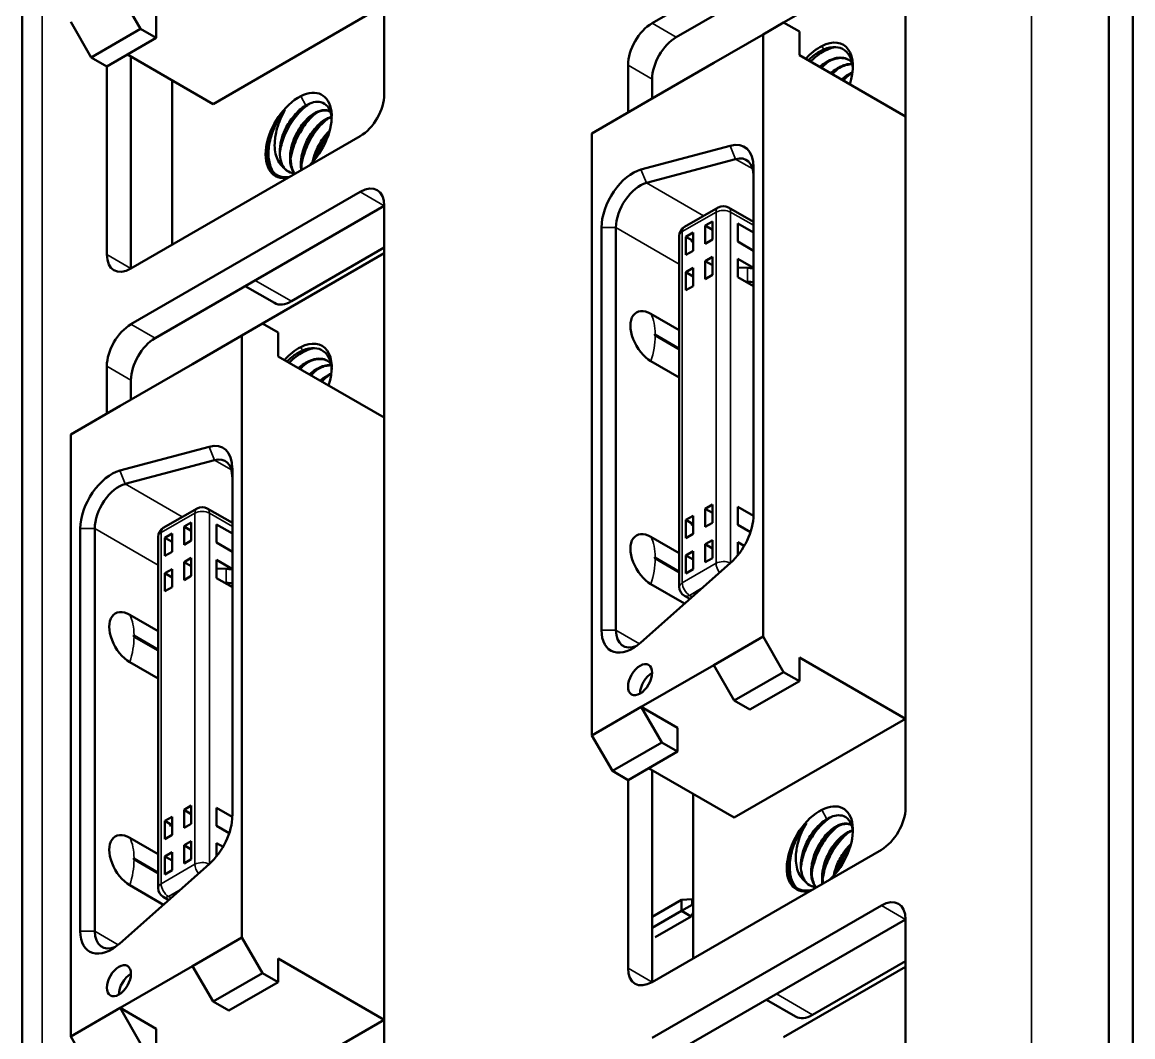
# Model space of a CAD drawing. Header units: millimetres. Extents: x 1391 to 4749, y -272 to 879.
# Drawn here: x 2197.16 to 2229.71, y 693.91 to 723.63 of the extents above; entities that cross this region are included whole.
import ezdxf

# ---------------------------------------------------------------- set-up
doc = ezdxf.new("R2010")
doc.units = ezdxf.units.MM
doc.header["$LTSCALE"] = 3
doc.layers.add('외형선(ISO)', color=7, linetype='Continuous', lineweight=50)
doc.layers.add('좁은 외형선(ISO)', color=7, linetype='Continuous', lineweight=35)

msp = doc.modelspace()

# ---------------------------------------------------------------- linework, layer by layer
at = {"layer": '외형선(ISO)', "color": 0}
for p, q in [((2229.708, 809.71), (2229.708, 664.373)), ((2229.001, 794.768), (2229.001, 679.479)), ((2197.161, 644.451), (2197.161, 793.053)), ((2207.773, 747.975), (2207.773, 721.52)), ((2215.622, 723.602), (2222.34, 727.481)), ((2223.047, 727.072), (2216.329, 723.194)), ((2223.047, 727.072), (2223.047, 700.618)), ((2223.047, 725.684), (2219.476, 723.623)), ((2200.031, 724.48), (2200.632, 723.439)), ((2201.091, 723.173), (2201.091, 723.868)), ((2207.773, 724.133), (2202.753, 721.234)), ((2198.581, 723.643), (2199.182, 722.602)), ((2219.476, 723.623), (2218.875, 723.276)), ((2219.476, 723.623), (2219.936, 723.357)), ((2200.632, 723.439), (2199.182, 722.602)), ((2201.091, 723.173), (2200.632, 723.439)), ((2218.875, 723.276), (2217.425, 722.439)), ((2218.875, 705.639), (2218.875, 723.276)), ((2219.936, 723.357), (2219.936, 722.663)), ((2199.642, 722.337), (2201.091, 723.173)), ((2199.642, 722.337), (2199.182, 722.602)), ((2202.753, 721.234), (2200.243, 722.684)), ((2200.349, 722.622), (2200.349, 716.417)), ((2223.047, 720.867), (2219.936, 722.663)), ((2199.642, 716.825), (2199.642, 722.337)), ((2214.915, 720.989), (2214.915, 722.377)), ((2217.425, 722.439), (2215.304, 721.214)), ((2201.551, 717.111), (2201.551, 721.928)), ((2215.622, 721.969), (2215.622, 721.398)), ((2215.304, 721.214), (2213.854, 720.377)), ((2207.066, 720.295), (2200.349, 716.417)), ((2213.854, 720.377), (2213.854, 702.741)), ((2215.294, 719.315), (2217.911, 720.016)), ((2215.452, 718.924), (2218.068, 719.625)), ((2218.592, 719.384), (2218.592, 709.204)), ((2200.349, 714.784), (2207.066, 718.662)), ((2207.773, 718.254), (2201.056, 714.376)), ((2207.773, 718.254), (2207.773, 691.8)), ((2216.568, 717.636), (2217.558, 718.208)), ((2218.592, 717.784), (2217.858, 718.208)), ((2217.178, 717.674), (2217.39, 717.797)), ((2217.39, 717.552), (2217.178, 717.674)), ((2217.178, 717.144), (2217.178, 717.674)), ((2217.39, 717.797), (2217.39, 717.266)), ((2218.132, 717.205), (2218.132, 717.736)), ((2218.132, 717.736), (2218.592, 717.47)), ((2214.137, 705.823), (2214.137, 717.621)), ((2214.562, 705.823), (2214.562, 717.621)), ((2216.418, 707.089), (2216.418, 717.376)), ((2216.612, 717.348), (2216.824, 717.47)), ((2216.612, 716.817), (2216.612, 717.348)), ((2216.612, 717.348), (2216.807, 717.236)), ((2216.824, 717.47), (2216.824, 716.94)), ((2205.051, 715.458), (2207.773, 717.029)), ((2216.824, 717.246), (2216.754, 717.205)), ((2217.39, 717.266), (2217.178, 717.144)), ((2218.592, 716.94), (2218.132, 717.205)), ((2207.773, 716.866), (2204.202, 714.804)), ((2216.824, 716.94), (2216.612, 716.817)), ((2217.178, 716.637), (2217.39, 716.76)), ((2217.39, 716.76), (2217.39, 716.229)), ((2218.132, 716.699), (2218.132, 716.168)), ((2218.132, 716.699), (2218.592, 716.433)), ((2216.612, 716.311), (2216.824, 716.433)), ((2216.824, 716.433), (2216.824, 715.903)), ((2217.178, 716.107), (2217.178, 716.637)), ((2217.178, 716.637), (2217.39, 716.515)), ((2218.132, 716.449), (2218.414, 716.438)), ((2216.612, 715.78), (2216.612, 716.311)), ((2216.612, 716.311), (2216.824, 716.188)), ((2217.39, 716.229), (2217.178, 716.107)), ((2218.592, 715.903), (2218.132, 716.168)), ((2204.551, 715.408), (2203.697, 715.901)), ((2216.824, 715.903), (2216.612, 715.78)), ((2218.414, 716.029), (2218.369, 716.031)), ((2216.418, 714.61), (2215.587, 715.09)), ((2204.202, 714.804), (2203.601, 714.457)), ((2204.202, 714.804), (2204.662, 714.539)), ((2203.601, 714.457), (2202.152, 713.62)), ((2203.601, 696.821), (2203.601, 714.457)), ((2204.662, 714.539), (2204.662, 713.845)), ((2207.773, 712.049), (2204.662, 713.845)), ((2199.642, 712.171), (2199.642, 713.559)), ((2202.152, 713.62), (2200.031, 712.396)), ((2215.587, 713.702), (2216.418, 713.222)), ((2200.349, 713.151), (2200.349, 712.579)), ((2200.031, 712.396), (2198.581, 711.559)), ((2198.581, 711.559), (2198.581, 693.923)), ((2200.021, 710.497), (2202.637, 711.198)), ((2200.178, 710.106), (2202.795, 710.807)), ((2203.319, 710.566), (2203.319, 700.386)), ((2201.295, 708.818), (2202.285, 709.39)), ((2203.319, 708.966), (2202.585, 709.39)), ((2217.178, 709.379), (2217.39, 709.501)), ((2217.178, 708.848), (2217.178, 709.379)), ((2217.178, 709.379), (2217.39, 709.256)), ((2217.39, 709.501), (2217.39, 708.971)), ((2218.132, 709.44), (2218.132, 708.909)), ((2218.132, 709.44), (2218.592, 709.175)), ((2201.904, 708.856), (2202.117, 708.979)), ((2202.117, 708.979), (2202.117, 708.448)), ((2202.859, 708.387), (2202.859, 708.917)), ((2202.859, 708.917), (2203.319, 708.652)), ((2216.612, 709.052), (2216.824, 709.175)), ((2216.612, 708.521), (2216.612, 709.052)), ((2216.612, 709.052), (2216.807, 708.94)), ((2216.824, 708.95), (2216.754, 708.909)), ((2216.824, 709.175), (2216.824, 708.644)), ((2217.39, 708.971), (2217.178, 708.848)), ((2218.503, 708.696), (2218.132, 708.909)), ((2198.864, 697.005), (2198.864, 708.803)), ((2199.288, 697.005), (2199.288, 708.803)), ((2201.145, 698.27), (2201.145, 708.558)), ((2201.339, 708.53), (2201.551, 708.652)), ((2201.551, 708.652), (2201.551, 708.121)), ((2202.117, 708.734), (2201.904, 708.856)), ((2201.904, 708.326), (2201.904, 708.856)), ((2216.418, 708.078), (2215.587, 708.558)), ((2216.824, 708.644), (2216.612, 708.521)), ((2201.339, 707.999), (2201.339, 708.53)), ((2201.339, 708.53), (2201.551, 708.407)), ((2202.117, 708.448), (2201.904, 708.326)), ((2203.319, 708.121), (2202.859, 708.387)), ((2217.178, 708.342), (2217.39, 708.464)), ((2217.178, 707.811), (2217.178, 708.342)), ((2217.178, 708.342), (2217.39, 708.219)), ((2217.39, 708.464), (2217.39, 707.934)), ((2218.132, 708.403), (2218.132, 708.02)), ((2218.132, 708.403), (2218.321, 708.294)), ((2201.551, 708.121), (2201.339, 707.999)), ((2201.904, 707.819), (2202.117, 707.942)), ((2202.117, 707.942), (2202.117, 707.411)), ((2216.612, 708.015), (2216.824, 708.138)), ((2216.612, 708.015), (2216.824, 707.893)), ((2216.612, 707.485), (2216.612, 708.015)), ((2216.824, 708.138), (2216.824, 707.607)), ((2217.39, 707.934), (2217.178, 707.811)), ((2201.339, 707.493), (2201.551, 707.615)), ((2201.551, 707.615), (2201.551, 707.084)), ((2201.904, 707.289), (2201.904, 707.819)), ((2201.904, 707.819), (2202.117, 707.697)), ((2202.859, 707.881), (2202.859, 707.35)), ((2202.859, 707.881), (2203.319, 707.615)), ((2202.859, 707.631), (2203.141, 707.62)), ((2217.911, 707.786), (2215.294, 705.466)), ((2216.824, 707.607), (2216.612, 707.485)), ((2201.339, 706.962), (2201.339, 707.493)), ((2201.339, 707.493), (2201.551, 707.37)), ((2202.117, 707.411), (2201.904, 707.289)), ((2203.319, 707.084), (2202.859, 707.35)), ((2201.551, 707.084), (2201.339, 706.962)), ((2203.141, 707.211), (2203.096, 707.213)), ((2215.587, 707.17), (2216.574, 706.6)), ((2216.728, 706.737), (2216.568, 706.829)), ((2201.145, 705.792), (2200.313, 706.272)), ((2217.425, 704.802), (2218.875, 705.639)), ((2219.476, 704.598), (2218.875, 705.639)), ((2219.936, 705.027), (2219.936, 704.333)), ((2219.936, 705.027), (2223.047, 703.231)), ((2200.313, 704.884), (2201.145, 704.404)), ((2215.304, 703.578), (2217.425, 704.802)), ((2218.026, 703.761), (2217.425, 704.802)), ((2219.476, 704.598), (2218.026, 703.761)), ((2218.486, 703.496), (2219.936, 704.333)), ((2219.476, 704.598), (2219.936, 704.333)), ((2218.486, 703.496), (2218.026, 703.761)), ((2213.854, 702.741), (2215.304, 703.578)), ((2215.304, 703.578), (2215.905, 702.537)), ((2216.365, 702.965), (2215.304, 703.578)), ((2223.047, 703.231), (2218.026, 700.332)), ((2213.854, 702.741), (2214.456, 701.7)), ((2216.365, 702.271), (2216.365, 702.965)), ((2215.905, 702.537), (2214.456, 701.7)), ((2216.365, 702.271), (2215.905, 702.537)), ((2214.915, 701.434), (2216.365, 702.271)), ((2218.026, 700.332), (2215.516, 701.781)), ((2215.622, 701.72), (2215.622, 695.515)), ((2214.915, 701.434), (2214.456, 701.7)), ((2214.915, 695.923), (2214.915, 701.434)), ((2216.824, 696.209), (2216.824, 701.026)), ((2201.904, 700.561), (2202.117, 700.683)), ((2201.904, 700.03), (2201.904, 700.561)), ((2201.904, 700.561), (2202.117, 700.438)), ((2202.117, 700.683), (2202.117, 700.152)), ((2202.859, 700.622), (2202.859, 700.091)), ((2202.859, 700.622), (2203.318, 700.357)), ((2201.339, 700.234), (2201.551, 700.356)), ((2201.339, 699.703), (2201.339, 700.234)), ((2201.339, 700.234), (2201.533, 700.122)), ((2201.551, 700.132), (2201.48, 700.091)), ((2201.551, 700.356), (2201.551, 699.826)), ((2202.117, 700.152), (2201.904, 700.03)), ((2203.229, 699.877), (2202.859, 700.091)), ((2201.551, 699.826), (2201.339, 699.703)), ((2201.145, 699.26), (2200.313, 699.74)), ((2201.904, 699.524), (2202.117, 699.646)), ((2201.904, 698.993), (2201.904, 699.524)), ((2201.904, 699.524), (2202.117, 699.401)), ((2202.117, 699.646), (2202.117, 699.115)), ((2202.859, 699.585), (2202.859, 699.202)), ((2202.859, 699.585), (2203.047, 699.476)), ((2201.339, 699.197), (2201.551, 699.32)), ((2201.339, 699.197), (2201.551, 699.075)), ((2201.339, 698.666), (2201.339, 699.197)), ((2201.551, 699.32), (2201.551, 698.789)), ((2202.117, 699.115), (2201.904, 698.993)), ((2222.34, 699.393), (2215.622, 695.515)), ((2202.637, 698.968), (2200.021, 696.648)), ((2201.551, 698.789), (2201.339, 698.666)), ((2200.313, 698.352), (2201.3, 697.782)), ((2201.454, 697.918), (2201.295, 698.011)), ((2216.478, 697.923), (2215.622, 697.429)), ((2216.796, 697.944), (2216.478, 697.923)), ((2216.478, 697.597), (2216.478, 697.923)), ((2216.796, 697.944), (2216.824, 697.927)), ((2216.796, 697.944), (2216.796, 697.78)), ((2215.622, 693.882), (2222.34, 697.76)), ((2215.622, 697.103), (2216.478, 697.597)), ((2216.478, 697.597), (2216.796, 697.78)), ((2216.478, 697.597), (2216.761, 697.433)), ((2216.824, 697.529), (2216.761, 697.433)), ((2216.796, 697.78), (2216.824, 697.764)), ((2216.761, 697.433), (2215.714, 696.829)), ((2223.047, 697.352), (2216.329, 693.473)), ((2223.047, 697.352), (2223.047, 670.897)), ((2202.152, 695.984), (2203.601, 696.821)), ((2204.202, 695.78), (2203.601, 696.821)), ((2204.662, 696.209), (2204.662, 695.515)), ((2204.662, 696.209), (2207.773, 694.412)), ((2200.031, 694.759), (2202.152, 695.984)), ((2202.753, 694.943), (2202.152, 695.984)), ((2223.047, 695.964), (2219.476, 693.902)), ((2220.325, 694.555), (2223.047, 696.127)), ((2204.202, 695.78), (2202.753, 694.943)), ((2204.202, 695.78), (2204.662, 695.515)), ((2203.213, 694.678), (2204.662, 695.515)), ((2203.213, 694.678), (2202.753, 694.943)), ((2219.825, 694.506), (2218.971, 694.999)), ((2198.581, 693.923), (2200.031, 694.759)), ((2200.031, 694.759), (2200.632, 693.718)), ((2201.091, 694.147), (2200.031, 694.759)), ((2207.773, 694.412), (2202.753, 691.514)), ((2198.581, 693.923), (2199.182, 692.881)), ((2201.091, 693.453), (2201.091, 694.147))]:
    msp.add_line(p, q, dxfattribs=at)
for centre, start, end in [((2217.708, 717.948), 60, 120), ((2216.718, 717.376), 120, 180), ((2202.435, 709.13), 60, 120), ((2201.445, 708.558), 120, 180), ((2216.718, 707.089), 180, 240), ((2201.445, 698.27), 180, 240)]:
    msp.add_arc(centre, 0.3, start, end, dxfattribs=at)
for centre, major_axis, start_param, end_param in [((2215.622, 722.786), (-0.5, -0.866), 3.926991, 5.497787), ((2216.329, 722.377), (0.5, 0.866), 0.785398, 2.356194), ((2220.537, 721.785), (0.684, 1.186), 0.722566, 1.228412), ((2220.537, 721.785), (0.684, 1.186), 5.054773, 7.005752), ((2205.263, 720.316), (0.684, 1.186), 4.245835, 7.005752), ((2205.263, 720.316), (0.685, 1.186), 0.722566, 3.608146), ((2207.066, 721.112), (0.5, 0.866), 3.926991, 5.497787), ((2217.673, 718.853), (0.65, 1.126), 5.497787, 6.806784), ((2217.885, 718.731), (0.5, 0.866), 5.497787, 6.806784), ((2205.475, 720.193), (-0.534, -0.926), 5.67221, 6.024414), ((2205.475, 720.193), (-0.535, -0.926), 6.024554, 6.024757), ((2215.057, 718.152), (0.65, 1.126), 0.523599, 2.356194), ((2207.066, 717.846), (0.5, 0.866), 5.497787, 7.068583), ((2215.269, 718.03), (0.5, 0.866), 0.523599, 2.356194), ((2200.349, 717.233), (-0.5, -0.866), 5.497787, 7.068583), ((2218.345, 715.862), (1, 0), 1.32071, 1.501087), ((2218.345, 715.454), (-1, 0), 4.462303, 4.642679), ((2205.051, 716.274), (-0.5, -0.866), 0, 0.785398), ((2215.587, 714.396), (-0.425, 0.736), 5.497786, 8.63938), ((2200.349, 713.967), (-0.5, -0.866), 3.926991, 5.497787), ((2201.056, 713.559), (0.5, 0.866), 0.785398, 2.356194), ((2205.263, 712.967), (0.684, 1.186), 0.722566, 1.228412), ((2205.263, 712.967), (0.684, 1.186), 5.054773, 7.005752), ((2202.399, 710.035), (0.65, 1.126), 5.497787, 6.806784), ((2202.611, 709.912), (0.5, 0.866), 5.497787, 6.806784), ((2199.783, 709.334), (0.65, 1.126), 0.523599, 2.356194), ((2199.995, 709.211), (0.5, 0.866), 0.523599, 2.356194), ((2217.673, 708.674), (-0.65, -1.126), 1.047198, 2.356194), ((2215.587, 707.864), (-0.425, 0.736), 5.497786, 8.63938), ((2203.071, 707.044), (1, 0), 1.32071, 1.501087), ((2203.071, 706.635), (-1, 0), 4.462303, 4.642679), ((2200.313, 705.578), (-0.425, 0.736), 5.497786, 8.63938), ((2215.057, 706.354), (-0.65, -1.126), 5.497787, 7.330383), ((2215.269, 706.231), (-0.5, -0.866), 5.497787, 6.927988), ((2215.622, 704.17), (-0.25, -0.433), 3.926991, 5.497787), ((2220.537, 699.413), (0.684, 1.186), 4.245835, 7.005752), ((2220.537, 699.413), (0.685, 1.186), 0.722566, 3.608146), ((2222.34, 700.21), (0.5, 0.866), 3.926991, 5.497787), ((2202.399, 699.856), (-0.65, -1.126), 1.047198, 2.356194), ((2200.313, 699.046), (-0.425, 0.736), 5.497786, 8.63938), ((2220.749, 699.291), (-0.534, -0.926), 5.67221, 6.024414), ((2220.749, 699.291), (-0.534, -0.926), 6.024554, 6.024757), ((2222.34, 696.944), (0.5, 0.866), 5.497787, 7.068583), ((2199.783, 697.536), (-0.65, -1.126), 5.497787, 7.330383), ((2199.995, 697.413), (-0.5, -0.866), 5.497787, 6.927988), ((2215.622, 696.331), (-0.5, -0.866), 5.497787, 7.068583), ((2200.349, 695.351), (-0.25, -0.433), 3.926991, 5.497787), ((2220.325, 695.372), (-0.5, -0.866), 0, 0.785398)]:
    msp.add_ellipse(centre, major_axis=major_axis, ratio=0.57735, start_param=start_param, end_param=end_param, dxfattribs=at)
for centre in [(2215.269, 704.374), (2199.995, 695.555)]:
    msp.add_ellipse(centre, major_axis=(-0.25, -0.433), ratio=0.57735, dxfattribs=at)
for points, knots in [([(2220.26, 722.476), (2220.306, 722.523), (2220.354, 722.568), (2220.547, 722.731), (2220.68, 722.803), (2220.856, 722.873), (2220.923, 722.893), (2220.989, 722.904)], [-1.41963802, -1.41963802, -1.41963802, -1.41963802, -1.40521207, -1.40521207, -1.36223074, -1.36223074, -1.33518194, -1.33518194, -1.33518194, -1.33518194]), ([(2220.651, 722.835), (2220.779, 722.89), (2220.896, 722.909), (2221.094, 722.899), (2221.183, 722.87), (2221.347, 722.754), (2221.404, 722.666), (2221.476, 722.493), (2221.498, 722.392), (2221.503, 722.282)], [-0.3411007, -0.3411007, -0.3411007, -0.3411007, -0.3069158, -0.3069158, -0.2734053, -0.2734053, -0.2332699, -0.2332699, -0.1929574, -0.1929574, -0.1929574, -0.1929574]), ([(2220.592, 722.807), (2220.493, 722.758), (2220.395, 722.691), (2220.264, 722.579), (2220.229, 722.547), (2220.195, 722.513)], [0.00000463, 0.00000463, 0.00000463, 0.00000463, 0.04054907, 0.04054907, 0.0556116, 0.0556116, 0.0556116, 0.0556116]), ([(2220.531, 722.319), (2220.556, 722.341), (2220.582, 722.362), (2220.664, 722.425), (2220.721, 722.463), (2220.85, 722.532), (2220.921, 722.56), (2221.04, 722.589), (2221.088, 722.595), (2221.203, 722.596), (2221.267, 722.584), (2221.371, 722.541), (2221.413, 722.515), (2221.461, 722.471), (2221.471, 722.461), (2221.481, 722.45)], [0.0754366, 0.0754366, 0.0754366, 0.0754366, 0.0859219, 0.0859219, 0.1090576, 0.1090576, 0.1374293, 0.1374293, 0.1576978, 0.1576978, 0.1871767, 0.1871767, 0.2110638, 0.2110638, 0.2177129, 0.2177129, 0.2177129, 0.2177129]), ([(2221.385, 722.53), (2221.354, 722.547), (2221.321, 722.56), (2221.226, 722.585), (2221.162, 722.589), (2221.022, 722.573), (2220.946, 722.552), (2220.791, 722.483), (2220.712, 722.436), (2220.606, 722.357), (2220.577, 722.333), (2220.55, 722.309)], [0.0804132, 0.0804132, 0.0804132, 0.0804132, 0.0972251, 0.0972251, 0.1257528, 0.1257528, 0.1564545, 0.1564545, 0.187802, 0.187802, 0.1995583, 0.1995583, 0.1995583, 0.1995583]), ([(2220.592, 722.807), (2220.601, 722.812), (2220.61, 722.816), (2220.63, 722.826), (2220.641, 722.83), (2220.651, 722.835)], [-0.008112216, -0.008112216, -0.008112216, -0.008112216, -0.00435273, -0.00435273, -0.000000528, -0.000000528, -0.000000528, -0.000000528]), ([(2220.579, 722.292), (2220.594, 722.307), (2220.609, 722.322), (2220.673, 722.384), (2220.727, 722.431), (2220.784, 722.476)], [-0.64085808, -0.64085808, -0.64085808, -0.64085808, -0.63484309, -0.63484309, -0.61538106, -0.61538106, -0.61538106, -0.61538106]), ([(2221.12, 722.322), (2221.089, 722.306), (2221.058, 722.288), (2220.967, 722.231), (2220.907, 722.186), (2220.849, 722.136)], [-0.1733075, -0.1733075, -0.1733075, -0.1733075, -0.16094263, -0.16094263, -0.13673091, -0.13673091, -0.13673091, -0.13673091]), ([(2220.868, 722.125), (2220.878, 722.135), (2220.889, 722.144), (2220.977, 722.217), (2221.057, 722.271), (2221.138, 722.311)], [-0.03660113, -0.03660113, -0.03660113, -0.03660113, -0.03206384, -0.03206384, -0.0000085, -0.0000085, -0.0000085, -0.0000085]), ([(2221.12, 722.322), (2221.16, 722.342), (2221.199, 722.359), (2221.305, 722.396), (2221.37, 722.409), (2221.451, 722.412), (2221.47, 722.412), (2221.489, 722.411)], [0.00000936, 0.00000936, 0.00000936, 0.00000936, 0.01594757, 0.01594757, 0.04273414, 0.04273414, 0.05093776, 0.05093776, 0.05093776, 0.05093776]), ([(2221.49, 722.401), (2221.47, 722.401), (2221.45, 722.401), (2221.383, 722.395), (2221.335, 722.386), (2221.238, 722.357), (2221.188, 722.337), (2221.138, 722.311)], [0.11453439, 0.11453439, 0.11453439, 0.11453439, 0.12339075, 0.12339075, 0.14298835, 0.14298835, 0.16293936, 0.16293936, 0.16293936, 0.16293936]), ([(2221.168, 721.952), (2221.179, 721.961), (2221.19, 721.97), (2221.278, 722.044), (2221.357, 722.097), (2221.438, 722.138)], [0.08833595, 0.08833595, 0.08833595, 0.08833595, 0.09287417, 0.09287417, 0.12492362, 0.12492362, 0.12492362, 0.12492362]), ([(2221.456, 722.127), (2221.371, 722.085), (2221.287, 722.028), (2221.199, 721.953), (2221.192, 721.947), (2221.186, 721.941)], [0.00001872, 0.00001872, 0.00001872, 0.00001872, 0.03384926, 0.03384926, 0.0366197, 0.0366197, 0.0366197, 0.0366197]), ([(2204.707, 719.782), (2204.715, 719.846), (2204.726, 719.912), (2204.776, 720.129), (2204.831, 720.283), (2204.981, 720.594), (2205.078, 720.75), (2205.286, 721.007), (2205.396, 721.115), (2205.553, 721.226), (2205.585, 721.247), (2205.618, 721.265)], [-0.8634311, -0.8634311, -0.8634311, -0.8634311, -0.8413233, -0.8413233, -0.7908052, -0.7908052, -0.7344104, -0.7344104, -0.6834224, -0.6834224, -0.6700664, -0.6700664, -0.6700664, -0.6700664]), ([(2206.23, 720.81), (2206.228, 720.834), (2206.226, 720.858), (2206.206, 721.002), (2206.166, 721.095), (2206.061, 721.227), (2205.992, 721.272), (2205.847, 721.308), (2205.776, 721.307), (2205.626, 721.273), (2205.547, 721.24), (2205.469, 721.194)], [-0.1671299, -0.1671299, -0.1671299, -0.1671299, -0.1587316, -0.1587316, -0.1143945, -0.1143945, -0.0705903, -0.0705903, -0.0350836, -0.0350836, -0.0003014, -0.0003014, -0.0003014, -0.0003014]), ([(2204.846, 721.042), (2204.749, 720.925), (2204.659, 720.795), (2204.508, 720.528), (2204.452, 720.4), (2204.361, 720.117), (2204.334, 719.962), (2204.322, 719.699), (2204.331, 719.587), (2204.356, 719.489)], [-0.1802539, -0.1802539, -0.1802539, -0.1802539, -0.1362417, -0.1362417, -0.0941527, -0.0941527, -0.0431425, -0.0431425, -0.0000575, -0.0000575, -0.0000575, -0.0000575]), ([(2204.577, 719.181), (2204.558, 719.2), (2204.541, 719.221), (2204.452, 719.344), (2204.415, 719.463), (2204.373, 719.72), (2204.375, 719.878), (2204.427, 720.212), (2204.476, 720.371), (2204.584, 720.622), (2204.634, 720.719), (2204.745, 720.903), (2204.806, 720.99), (2204.871, 721.071)], [-0.2121895, -0.2121895, -0.2121895, -0.2121895, -0.2033222, -0.2033222, -0.163161, -0.163161, -0.1148826, -0.1148826, -0.0652414, -0.0652414, -0.0326543, -0.0326543, -0.0002802, -0.0002802, -0.0002802, -0.0002802]), ([(2204.822, 719.377), (2204.8, 719.394), (2204.779, 719.413), (2204.76, 719.434), (2204.735, 719.461), (2204.711, 719.491), (2204.69, 719.524), (2204.653, 719.583), (2204.624, 719.65), (2204.602, 719.723), (2204.581, 719.796), (2204.567, 719.875), (2204.562, 719.96), (2204.556, 720.044), (2204.559, 720.134), (2204.57, 720.227), (2204.573, 720.252), (2204.576, 720.277), (2204.58, 720.303), (2204.592, 720.372), (2204.607, 720.442), (2204.626, 720.512), (2204.653, 720.608), (2204.687, 720.705), (2204.728, 720.799), (2204.769, 720.892), (2204.817, 720.984), (2204.871, 721.071)], [0.0000023, 0.0000023, 0.0000023, 0.0000023, 0.0620137, 0.0620137, 0.0620137, 0.1428571, 0.1428571, 0.1428571, 0.2857143, 0.2857143, 0.2857143, 0.4285714, 0.4285714, 0.4285714, 0.5714286, 0.5714286, 0.5714286, 0.6103082, 0.6103082, 0.6103082, 0.7142857, 0.7142857, 0.7142857, 0.8571429, 0.8571429, 0.8571429, 0.9991428, 0.9991428, 0.9991428, 0.9991428]), ([(2205.42, 721.163), (2205.362, 721.124), (2205.305, 721.078), (2205.189, 720.969), (2205.131, 720.904), (2204.99, 720.719), (2204.913, 720.59), (2204.823, 720.391), (2204.798, 720.328), (2204.739, 720.141), (2204.716, 720.02), (2204.702, 719.799), (2204.709, 719.7), (2204.731, 719.612)], [-0.1930619, -0.1930619, -0.1930619, -0.1930619, -0.1679086, -0.1679086, -0.1405681, -0.1405681, -0.0961458, -0.0961458, -0.0755457, -0.0755457, -0.0363253, -0.0363253, -0.0000318, -0.0000318, -0.0000318, -0.0000318]), ([(2205.133, 719.203), (2205.118, 719.223), (2205.105, 719.245), (2205.067, 719.316), (2205.047, 719.371), (2205.019, 719.487), (2205.011, 719.548), (2205.007, 719.69), (2205.012, 719.77), (2205.033, 719.898), (2205.042, 719.944), (2205.067, 720.04), (2205.082, 720.09), (2205.131, 720.232), (2205.172, 720.323), (2205.252, 720.469), (2205.287, 720.526), (2205.371, 720.644), (2205.42, 720.704), (2205.512, 720.802), (2205.554, 720.842), (2205.626, 720.902), (2205.656, 720.924), (2205.686, 720.944)], [-0.223132, -0.223132, -0.223132, -0.223132, -0.2119371, -0.2119371, -0.1884377, -0.1884377, -0.16565, -0.16565, -0.1386469, -0.1386469, -0.1239517, -0.1239517, -0.1079914, -0.1079914, -0.0782642, -0.0782642, -0.0579725, -0.0579725, -0.0335321, -0.0335321, -0.0138665, -0.0138665, -0.0000527, -0.0000527, -0.0000527, -0.0000527]), ([(2205.027, 719.618), (2205.039, 719.711), (2205.06, 719.809), (2205.142, 720.082), (2205.215, 720.25), (2205.378, 720.535), (2205.472, 720.673), (2205.656, 720.87), (2205.723, 720.931), (2205.792, 720.984)], [-1.5979072, -1.5979072, -1.5979072, -1.5979072, -1.567764, -1.567764, -1.5194856, -1.5194856, -1.4793244, -1.4793244, -1.4575472, -1.4575472, -1.4575472, -1.4575472]), ([(2205.706, 720.933), (2205.646, 720.894), (2205.587, 720.846), (2205.476, 720.737), (2205.424, 720.677), (2205.325, 720.545), (2205.278, 720.473), (2205.193, 720.315), (2205.154, 720.229), (2205.091, 720.056), (2205.067, 719.968), (2205.035, 719.799), (2205.027, 719.717), (2205.027, 719.568), (2205.034, 719.5), (2205.062, 719.37), (2205.083, 719.309), (2205.111, 719.256)], [-0.2122491, -0.2122491, -0.2122491, -0.2122491, -0.1852303, -0.1852303, -0.1598343, -0.1598343, -0.1336689, -0.1336689, -0.1057247, -0.1057247, -0.0777633, -0.0777633, -0.050926, -0.050926, -0.0261301, -0.0261301, -0.0000369, -0.0000369, -0.0000369, -0.0000369]), ([(2205.469, 721.194), (2205.46, 721.189), (2205.452, 721.183), (2205.435, 721.173), (2205.427, 721.168), (2205.42, 721.163)], [-0.007244005, -0.007244005, -0.007244005, -0.007244005, -0.003482443, -0.003482443, -0.000016156, -0.000016156, -0.000016156, -0.000016156]), ([(2205.686, 720.944), (2205.693, 720.949), (2205.7, 720.953), (2205.713, 720.961), (2205.72, 720.965), (2205.727, 720.969)], [-0.006752783, -0.006752783, -0.006752783, -0.006752783, -0.003688664, -0.003688664, -0.000621289, -0.000621289, -0.000621289, -0.000621289]), ([(2205.746, 720.958), (2205.739, 720.954), (2205.732, 720.95), (2205.719, 720.942), (2205.712, 720.938), (2205.706, 720.933)], [-0.006162923, -0.006162923, -0.006162923, -0.006162923, -0.003096779, -0.003096779, -0.000031142, -0.000031142, -0.000031142, -0.000031142]), ([(2205.727, 720.969), (2205.76, 720.989), (2205.794, 721.006), (2205.87, 721.037), (2205.912, 721.049), (2206.001, 721.063), (2206.046, 721.063), (2206.126, 721.047), (2206.161, 721.033), (2206.192, 721.014)], [-0.33756009, -0.33756009, -0.33756009, -0.33756009, -0.32221157, -0.32221157, -0.30209181, -0.30209181, -0.27850738, -0.27850738, -0.25714313, -0.25714313, -0.25714313, -0.25714313]), ([(2206.191, 721.014), (2206.165, 721.028), (2206.136, 721.038), (2206.054, 721.054), (2205.997, 721.052), (2205.876, 721.024), (2205.811, 720.997), (2205.746, 720.958)], [-0.07604704, -0.07604704, -0.07604704, -0.07604704, -0.05889784, -0.05889784, -0.02994985, -0.02994985, -0.000001, -0.000001, -0.000001, -0.000001]), ([(2205.34, 719.299), (2205.335, 719.329), (2205.332, 719.36), (2205.325, 719.457), (2205.327, 719.525), (2205.339, 719.645), (2205.347, 719.696), (2205.374, 719.821), (2205.395, 719.896), (2205.446, 720.037), (2205.474, 720.103), (2205.541, 720.236), (2205.58, 720.302), (2205.653, 720.41), (2205.686, 720.454), (2205.762, 720.547), (2205.805, 720.594), (2205.901, 720.685), (2205.952, 720.726), (2206.004, 720.761)], [-0.1815952, -0.1815952, -0.1815952, -0.1815952, -0.170004, -0.170004, -0.1468908, -0.1468908, -0.1303057, -0.1303057, -0.1065561, -0.1065561, -0.0849406, -0.0849406, -0.0618645, -0.0618645, -0.0448953, -0.0448953, -0.0238246, -0.0238246, -0.0000667, -0.0000667, -0.0000667, -0.0000667]), ([(2206.023, 720.75), (2205.978, 720.72), (2205.933, 720.684), (2205.844, 720.604), (2205.801, 720.56), (2205.677, 720.415), (2205.603, 720.305), (2205.508, 720.124), (2205.479, 720.06), (2205.405, 719.87), (2205.372, 719.742), (2205.348, 719.555), (2205.344, 719.493), (2205.346, 719.39), (2205.35, 719.348), (2205.356, 719.308)], [-0.3305341, -0.3305341, -0.3305341, -0.3305341, -0.3098211, -0.3098211, -0.2893068, -0.2893068, -0.2488222, -0.2488222, -0.2278833, -0.2278833, -0.1874045, -0.1874045, -0.1664565, -0.1664565, -0.1513299, -0.1513299, -0.1513299, -0.1513299]), ([(2205.345, 719.432), (2205.358, 719.534), (2205.385, 719.67), (2205.498, 719.993), (2205.575, 720.153), (2205.761, 720.45), (2205.867, 720.58), (2206.013, 720.72), (2206.055, 720.759), (2206.104, 720.797)], [-0.4285501, -0.4285501, -0.4285501, -0.4285501, -0.3984217, -0.3984217, -0.368419, -0.368419, -0.3370369, -0.3370369, -0.3278383, -0.3278383, -0.3278383, -0.3278383]), ([(2206.004, 720.761), (2206.011, 720.765), (2206.018, 720.769), (2206.031, 720.777), (2206.038, 720.782), (2206.044, 720.785)], [-0.006753531, -0.006753531, -0.006753531, -0.006753531, -0.003732087, -0.003732087, -0.000709909, -0.000709909, -0.000709909, -0.000709909]), ([(2206.064, 720.775), (2206.057, 720.771), (2206.05, 720.767), (2206.037, 720.759), (2206.03, 720.754), (2206.023, 720.75)], [-0.006157377, -0.006157377, -0.006157377, -0.006157377, -0.0030818, -0.0030818, -0.000002392, -0.000002392, -0.000002392, -0.000002392]), ([(2206.044, 720.785), (2206.09, 720.812), (2206.135, 720.833), (2206.195, 720.854), (2206.21, 720.858), (2206.225, 720.862)], [-0.33097826, -0.33097826, -0.33097826, -0.33097826, -0.31021925, -0.31021925, -0.30296794, -0.30296794, -0.30296794, -0.30296794]), ([(2205.671, 719.538), (2205.69, 719.632), (2205.718, 719.728), (2205.779, 719.887), (2205.808, 719.95), (2205.903, 720.131), (2205.978, 720.242), (2206.096, 720.38), (2206.134, 720.42), (2206.172, 720.456)], [-0.1331271, -0.1331271, -0.1331271, -0.1331271, -0.102663, -0.102663, -0.0817191, -0.0817191, -0.0412315, -0.0412315, -0.0232168, -0.0232168, -0.0232168, -0.0232168]), ([(2206.161, 720.418), (2206.112, 720.369), (2206.064, 720.314), (2205.939, 720.15), (2205.869, 720.032), (2205.77, 719.813), (2205.735, 719.715), (2205.705, 719.601), (2205.701, 719.584), (2205.698, 719.568)], [-0.3027666, -0.3027666, -0.3027666, -0.3027666, -0.279342, -0.279342, -0.2383008, -0.2383008, -0.2069774, -0.2069774, -0.2017188, -0.2017188, -0.2017188, -0.2017188]), ([(2205.757, 719.639), (2205.766, 719.666), (2205.776, 719.694), (2205.849, 719.881), (2205.931, 720.037), (2206.06, 720.23), (2206.096, 720.277), (2206.131, 720.321)], [-1.16829923, -1.16829923, -1.16829923, -1.16829923, -1.16184234, -1.16184234, -1.12549201, -1.12549201, -1.11207579, -1.11207579, -1.11207579, -1.11207579]), ([(2204.356, 719.489), (2204.388, 719.393), (2204.436, 719.312), (2204.554, 719.189), (2204.623, 719.145), (2204.787, 719.093), (2204.882, 719.088), (2204.992, 719.106), (2205.002, 719.107), (2205.012, 719.109)], [-0.165231, -0.165231, -0.165231, -0.165231, -0.1225681, -0.1225681, -0.0819482, -0.0819482, -0.0387714, -0.0387714, -0.0343841, -0.0343841, -0.0343841, -0.0343841]), ([(2204.731, 719.612), (2204.741, 719.568), (2204.754, 719.527), (2204.787, 719.448), (2204.808, 719.41), (2204.869, 719.326), (2204.913, 719.285), (2204.963, 719.255)], [-0.14315228, -0.14315228, -0.14315228, -0.14315228, -0.12584938, -0.12584938, -0.10720009, -0.10720009, -0.07937378, -0.07937378, -0.07937378, -0.07937378]), ([(2205.17, 719.201), (2205.147, 719.201), (2205.124, 719.204), (2205.072, 719.213), (2205.044, 719.22), (2204.939, 719.26), (2204.874, 719.309), (2204.822, 719.377)], [-0.06289299, -0.06289299, -0.06289299, -0.06289299, -0.05267108, -0.05267108, -0.03889441, -0.03889441, -0.00001273, -0.00001273, -0.00001273, -0.00001273]), ([(2204.987, 713.658), (2205.033, 713.705), (2205.08, 713.75), (2205.274, 713.912), (2205.407, 713.984), (2205.582, 714.055), (2205.65, 714.075), (2205.715, 714.086)], [-1.41963802, -1.41963802, -1.41963802, -1.41963802, -1.40521207, -1.40521207, -1.36223074, -1.36223074, -1.33518194, -1.33518194, -1.33518194, -1.33518194]), ([(2205.378, 714.017), (2205.506, 714.072), (2205.622, 714.091), (2205.821, 714.081), (2205.91, 714.052), (2206.074, 713.936), (2206.131, 713.847), (2206.203, 713.675), (2206.224, 713.574), (2206.23, 713.464)], [-0.3411007, -0.3411007, -0.3411007, -0.3411007, -0.3069158, -0.3069158, -0.2734053, -0.2734053, -0.2332699, -0.2332699, -0.1929574, -0.1929574, -0.1929574, -0.1929574]), ([(2205.318, 713.989), (2205.22, 713.94), (2205.121, 713.873), (2204.991, 713.761), (2204.956, 713.729), (2204.922, 713.695)], [0.00000463, 0.00000463, 0.00000463, 0.00000463, 0.04054907, 0.04054907, 0.0556116, 0.0556116, 0.0556116, 0.0556116]), ([(2205.258, 713.501), (2205.283, 713.523), (2205.308, 713.544), (2205.39, 713.607), (2205.448, 713.645), (2205.576, 713.714), (2205.647, 713.742), (2205.766, 713.771), (2205.815, 713.777), (2205.929, 713.778), (2205.993, 713.766), (2206.098, 713.723), (2206.14, 713.696), (2206.188, 713.653), (2206.198, 713.643), (2206.207, 713.632)], [0.0754366, 0.0754366, 0.0754366, 0.0754366, 0.0859219, 0.0859219, 0.1090576, 0.1090576, 0.1374293, 0.1374293, 0.1576978, 0.1576978, 0.1871767, 0.1871767, 0.2110638, 0.2110638, 0.2177129, 0.2177129, 0.2177129, 0.2177129]), ([(2206.111, 713.712), (2206.08, 713.729), (2206.047, 713.742), (2205.953, 713.766), (2205.888, 713.771), (2205.748, 713.755), (2205.672, 713.733), (2205.517, 713.665), (2205.438, 713.618), (2205.332, 713.538), (2205.304, 713.515), (2205.276, 713.491)], [0.0804132, 0.0804132, 0.0804132, 0.0804132, 0.0972251, 0.0972251, 0.1257528, 0.1257528, 0.1564545, 0.1564545, 0.187802, 0.187802, 0.1995583, 0.1995583, 0.1995583, 0.1995583]), ([(2205.318, 713.989), (2205.328, 713.994), (2205.337, 713.998), (2205.356, 714.008), (2205.367, 714.012), (2205.378, 714.017)], [-0.008112216, -0.008112216, -0.008112216, -0.008112216, -0.00435273, -0.00435273, -0.000000528, -0.000000528, -0.000000528, -0.000000528]), ([(2205.306, 713.473), (2205.321, 713.489), (2205.336, 713.504), (2205.4, 713.566), (2205.453, 713.613), (2205.511, 713.658)], [-0.64085808, -0.64085808, -0.64085808, -0.64085808, -0.63484309, -0.63484309, -0.61538106, -0.61538106, -0.61538106, -0.61538106]), ([(2205.846, 713.503), (2205.815, 713.488), (2205.784, 713.47), (2205.693, 713.413), (2205.633, 713.368), (2205.576, 713.318)], [-0.1733075, -0.1733075, -0.1733075, -0.1733075, -0.16094263, -0.16094263, -0.13673091, -0.13673091, -0.13673091, -0.13673091]), ([(2205.594, 713.307), (2205.605, 713.316), (2205.616, 713.326), (2205.704, 713.399), (2205.784, 713.452), (2205.864, 713.493)], [-0.03660113, -0.03660113, -0.03660113, -0.03660113, -0.03206384, -0.03206384, -0.0000085, -0.0000085, -0.0000085, -0.0000085]), ([(2205.846, 713.503), (2205.886, 713.524), (2205.926, 713.541), (2206.032, 713.577), (2206.096, 713.59), (2206.178, 713.594), (2206.197, 713.594), (2206.215, 713.593)], [0.00000936, 0.00000936, 0.00000936, 0.00000936, 0.01594757, 0.01594757, 0.04273414, 0.04273414, 0.05093776, 0.05093776, 0.05093776, 0.05093776]), ([(2206.217, 713.583), (2206.197, 713.583), (2206.176, 713.583), (2206.109, 713.577), (2206.062, 713.568), (2205.964, 713.539), (2205.914, 713.518), (2205.864, 713.493)], [0.11453439, 0.11453439, 0.11453439, 0.11453439, 0.12339075, 0.12339075, 0.14298835, 0.14298835, 0.16293936, 0.16293936, 0.16293936, 0.16293936]), ([(2205.894, 713.133), (2205.905, 713.143), (2205.916, 713.152), (2206.004, 713.226), (2206.084, 713.279), (2206.164, 713.32)], [0.08833595, 0.08833595, 0.08833595, 0.08833595, 0.09287417, 0.09287417, 0.12492362, 0.12492362, 0.12492362, 0.12492362]), ([(2206.182, 713.309), (2206.098, 713.266), (2206.013, 713.209), (2205.926, 713.135), (2205.919, 713.129), (2205.912, 713.123)], [0.00001872, 0.00001872, 0.00001872, 0.00001872, 0.03384926, 0.03384926, 0.0366197, 0.0366197, 0.0366197, 0.0366197]), ([(2220.12, 700.14), (2220.023, 700.023), (2219.932, 699.893), (2219.781, 699.626), (2219.725, 699.498), (2219.635, 699.215), (2219.608, 699.06), (2219.596, 698.797), (2219.605, 698.685), (2219.629, 698.587)], [-0.1802539, -0.1802539, -0.1802539, -0.1802539, -0.1362417, -0.1362417, -0.0941527, -0.0941527, -0.0431425, -0.0431425, -0.0000575, -0.0000575, -0.0000575, -0.0000575]), ([(2219.85, 698.279), (2219.832, 698.298), (2219.815, 698.318), (2219.726, 698.441), (2219.688, 698.561), (2219.647, 698.818), (2219.648, 698.976), (2219.701, 699.31), (2219.75, 699.469), (2219.857, 699.72), (2219.908, 699.817), (2220.019, 700.001), (2220.08, 700.088), (2220.144, 700.168)], [-0.2121895, -0.2121895, -0.2121895, -0.2121895, -0.2033222, -0.2033222, -0.163161, -0.163161, -0.1148826, -0.1148826, -0.0652414, -0.0652414, -0.0326543, -0.0326543, -0.0002802, -0.0002802, -0.0002802, -0.0002802]), ([(2220.095, 698.475), (2220.074, 698.492), (2220.053, 698.511), (2220.033, 698.532), (2220.008, 698.559), (2219.985, 698.589), (2219.964, 698.622), (2219.927, 698.68), (2219.897, 698.747), (2219.876, 698.821), (2219.854, 698.894), (2219.841, 698.973), (2219.835, 699.057), (2219.83, 699.142), (2219.832, 699.231), (2219.843, 699.324), (2219.846, 699.35), (2219.85, 699.375), (2219.854, 699.401), (2219.865, 699.47), (2219.88, 699.54), (2219.9, 699.61), (2219.926, 699.706), (2219.96, 699.802), (2220.001, 699.896), (2220.042, 699.99), (2220.09, 700.082), (2220.144, 700.168)], [0.0000023, 0.0000023, 0.0000023, 0.0000023, 0.0620137, 0.0620137, 0.0620137, 0.1428571, 0.1428571, 0.1428571, 0.2857143, 0.2857143, 0.2857143, 0.4285714, 0.4285714, 0.4285714, 0.5714286, 0.5714286, 0.5714286, 0.6103082, 0.6103082, 0.6103082, 0.7142857, 0.7142857, 0.7142857, 0.8571429, 0.8571429, 0.8571429, 0.9991428, 0.9991428, 0.9991428, 0.9991428]), ([(2220.693, 700.26), (2220.635, 700.222), (2220.578, 700.176), (2220.462, 700.066), (2220.405, 700.002), (2220.263, 699.816), (2220.186, 699.687), (2220.097, 699.489), (2220.072, 699.425), (2220.012, 699.239), (2219.989, 699.117), (2219.976, 698.897), (2219.983, 698.798), (2220.004, 698.71)], [-0.1930619, -0.1930619, -0.1930619, -0.1930619, -0.1679086, -0.1679086, -0.1405681, -0.1405681, -0.0961458, -0.0961458, -0.0755457, -0.0755457, -0.0363253, -0.0363253, -0.0000318, -0.0000318, -0.0000318, -0.0000318]), ([(2219.981, 698.879), (2219.988, 698.944), (2219.999, 699.009), (2220.049, 699.227), (2220.105, 699.381), (2220.254, 699.692), (2220.352, 699.848), (2220.559, 700.105), (2220.669, 700.213), (2220.826, 700.323), (2220.859, 700.344), (2220.891, 700.363)], [-0.8634311, -0.8634311, -0.8634311, -0.8634311, -0.8413233, -0.8413233, -0.7908052, -0.7908052, -0.7344104, -0.7344104, -0.6834224, -0.6834224, -0.6700664, -0.6700664, -0.6700664, -0.6700664]), ([(2220.742, 700.291), (2220.734, 700.286), (2220.725, 700.281), (2220.709, 700.271), (2220.701, 700.266), (2220.693, 700.26)], [-0.007244005, -0.007244005, -0.007244005, -0.007244005, -0.003482443, -0.003482443, -0.000016156, -0.000016156, -0.000016156, -0.000016156]), ([(2221.503, 699.907), (2221.502, 699.932), (2221.499, 699.956), (2221.48, 700.1), (2221.44, 700.193), (2221.334, 700.325), (2221.266, 700.37), (2221.121, 700.406), (2221.049, 700.405), (2220.899, 700.37), (2220.821, 700.338), (2220.742, 700.291)], [-0.1671299, -0.1671299, -0.1671299, -0.1671299, -0.1587316, -0.1587316, -0.1143945, -0.1143945, -0.0705903, -0.0705903, -0.0350836, -0.0350836, -0.0003014, -0.0003014, -0.0003014, -0.0003014]), ([(2221, 700.067), (2221.034, 700.087), (2221.067, 700.104), (2221.143, 700.135), (2221.186, 700.147), (2221.275, 700.161), (2221.32, 700.16), (2221.4, 700.145), (2221.434, 700.131), (2221.465, 700.111)], [-0.33756009, -0.33756009, -0.33756009, -0.33756009, -0.32221157, -0.32221157, -0.30209181, -0.30209181, -0.27850738, -0.27850738, -0.25714313, -0.25714313, -0.25714313, -0.25714313]), ([(2221.464, 700.112), (2221.438, 700.126), (2221.41, 700.136), (2221.328, 700.152), (2221.271, 700.15), (2221.149, 700.122), (2221.085, 700.095), (2221.019, 700.056)], [-0.07604704, -0.07604704, -0.07604704, -0.07604704, -0.05889784, -0.05889784, -0.02994985, -0.02994985, -0.000001, -0.000001, -0.000001, -0.000001]), ([(2220.406, 698.301), (2220.392, 698.321), (2220.378, 698.343), (2220.34, 698.414), (2220.32, 698.468), (2220.292, 698.584), (2220.285, 698.646), (2220.28, 698.787), (2220.286, 698.868), (2220.307, 698.996), (2220.316, 699.042), (2220.34, 699.137), (2220.355, 699.188), (2220.405, 699.33), (2220.445, 699.421), (2220.525, 699.567), (2220.561, 699.623), (2220.644, 699.742), (2220.693, 699.802), (2220.785, 699.9), (2220.827, 699.939), (2220.9, 699.999), (2220.93, 700.022), (2220.96, 700.042)], [-0.223132, -0.223132, -0.223132, -0.223132, -0.2119371, -0.2119371, -0.1884377, -0.1884377, -0.16565, -0.16565, -0.1386469, -0.1386469, -0.1239517, -0.1239517, -0.1079914, -0.1079914, -0.0782642, -0.0782642, -0.0579725, -0.0579725, -0.0335321, -0.0335321, -0.0138665, -0.0138665, -0.0000527, -0.0000527, -0.0000527, -0.0000527]), ([(2220.301, 698.715), (2220.313, 698.808), (2220.334, 698.907), (2220.416, 699.18), (2220.488, 699.348), (2220.651, 699.633), (2220.745, 699.771), (2220.929, 699.968), (2220.997, 700.029), (2221.065, 700.082)], [-1.5979072, -1.5979072, -1.5979072, -1.5979072, -1.567764, -1.567764, -1.5194856, -1.5194856, -1.4793244, -1.4793244, -1.4575472, -1.4575472, -1.4575472, -1.4575472]), ([(2220.979, 700.031), (2220.92, 699.992), (2220.861, 699.943), (2220.75, 699.834), (2220.697, 699.775), (2220.598, 699.643), (2220.552, 699.57), (2220.466, 699.412), (2220.428, 699.327), (2220.365, 699.153), (2220.34, 699.066), (2220.308, 698.896), (2220.301, 698.815), (2220.301, 698.666), (2220.308, 698.597), (2220.335, 698.468), (2220.357, 698.407), (2220.385, 698.354)], [-0.2122491, -0.2122491, -0.2122491, -0.2122491, -0.1852303, -0.1852303, -0.1598343, -0.1598343, -0.1336689, -0.1336689, -0.1057247, -0.1057247, -0.0777633, -0.0777633, -0.050926, -0.050926, -0.0261301, -0.0261301, -0.0000369, -0.0000369, -0.0000369, -0.0000369]), ([(2220.614, 698.396), (2220.609, 698.427), (2220.605, 698.458), (2220.599, 698.555), (2220.6, 698.622), (2220.613, 698.742), (2220.621, 698.793), (2220.647, 698.919), (2220.668, 698.994), (2220.719, 699.135), (2220.748, 699.201), (2220.815, 699.334), (2220.854, 699.4), (2220.927, 699.508), (2220.959, 699.552), (2221.035, 699.644), (2221.079, 699.692), (2221.174, 699.782), (2221.226, 699.824), (2221.278, 699.858)], [-0.1815952, -0.1815952, -0.1815952, -0.1815952, -0.170004, -0.170004, -0.1468908, -0.1468908, -0.1303057, -0.1303057, -0.1065561, -0.1065561, -0.0849406, -0.0849406, -0.0618645, -0.0618645, -0.0448953, -0.0448953, -0.0238246, -0.0238246, -0.0000667, -0.0000667, -0.0000667, -0.0000667]), ([(2221.297, 699.847), (2221.251, 699.817), (2221.206, 699.782), (2221.117, 699.702), (2221.074, 699.657), (2220.951, 699.513), (2220.877, 699.402), (2220.782, 699.221), (2220.753, 699.158), (2220.679, 698.968), (2220.646, 698.84), (2220.621, 698.653), (2220.618, 698.59), (2220.62, 698.487), (2220.623, 698.445), (2220.629, 698.405)], [-0.3305341, -0.3305341, -0.3305341, -0.3305341, -0.3098211, -0.3098211, -0.2893068, -0.2893068, -0.2488222, -0.2488222, -0.2278833, -0.2278833, -0.1874045, -0.1874045, -0.1664565, -0.1664565, -0.1513299, -0.1513299, -0.1513299, -0.1513299]), ([(2220.619, 698.529), (2220.632, 698.631), (2220.658, 698.768), (2220.772, 699.091), (2220.849, 699.25), (2221.035, 699.548), (2221.14, 699.678), (2221.286, 699.818), (2221.328, 699.856), (2221.378, 699.895)], [-0.4285501, -0.4285501, -0.4285501, -0.4285501, -0.3984217, -0.3984217, -0.368419, -0.368419, -0.3370369, -0.3370369, -0.3278383, -0.3278383, -0.3278383, -0.3278383]), ([(2220.96, 700.042), (2220.967, 700.046), (2220.973, 700.051), (2220.987, 700.059), (2220.993, 700.063), (2221, 700.067)], [-0.006752783, -0.006752783, -0.006752783, -0.006752783, -0.003688664, -0.003688664, -0.000621289, -0.000621289, -0.000621289, -0.000621289]), ([(2221.019, 700.056), (2221.013, 700.052), (2221.006, 700.048), (2220.992, 700.04), (2220.986, 700.035), (2220.979, 700.031)], [-0.006162923, -0.006162923, -0.006162923, -0.006162923, -0.003096779, -0.003096779, -0.000031142, -0.000031142, -0.000031142, -0.000031142]), ([(2221.278, 699.858), (2221.285, 699.863), (2221.291, 699.867), (2221.304, 699.875), (2221.311, 699.879), (2221.318, 699.883)], [-0.006753531, -0.006753531, -0.006753531, -0.006753531, -0.003732087, -0.003732087, -0.000709909, -0.000709909, -0.000709909, -0.000709909]), ([(2221.337, 699.873), (2221.331, 699.869), (2221.324, 699.865), (2221.31, 699.856), (2221.304, 699.852), (2221.297, 699.847)], [-0.006157377, -0.006157377, -0.006157377, -0.006157377, -0.0030818, -0.0030818, -0.000002392, -0.000002392, -0.000002392, -0.000002392]), ([(2221.318, 699.883), (2221.363, 699.91), (2221.408, 699.931), (2221.468, 699.951), (2221.484, 699.956), (2221.499, 699.96)], [-0.33097826, -0.33097826, -0.33097826, -0.33097826, -0.31021925, -0.31021925, -0.30296794, -0.30296794, -0.30296794, -0.30296794]), ([(2220.945, 698.636), (2220.963, 698.73), (2220.991, 698.825), (2221.053, 698.984), (2221.082, 699.048), (2221.177, 699.229), (2221.251, 699.339), (2221.369, 699.478), (2221.407, 699.518), (2221.446, 699.554)], [-0.1331271, -0.1331271, -0.1331271, -0.1331271, -0.102663, -0.102663, -0.0817191, -0.0817191, -0.0412315, -0.0412315, -0.0232168, -0.0232168, -0.0232168, -0.0232168]), ([(2221.435, 699.515), (2221.385, 699.466), (2221.337, 699.412), (2221.213, 699.248), (2221.143, 699.13), (2221.043, 698.911), (2221.008, 698.813), (2220.979, 698.698), (2220.975, 698.682), (2220.971, 698.666)], [-0.3027666, -0.3027666, -0.3027666, -0.3027666, -0.279342, -0.279342, -0.2383008, -0.2383008, -0.2069774, -0.2069774, -0.2017188, -0.2017188, -0.2017188, -0.2017188]), ([(2221.03, 698.737), (2221.039, 698.764), (2221.049, 698.791), (2221.123, 698.979), (2221.204, 699.135), (2221.334, 699.327), (2221.369, 699.375), (2221.404, 699.419)], [-1.16829923, -1.16829923, -1.16829923, -1.16829923, -1.16184234, -1.16184234, -1.12549201, -1.12549201, -1.11207579, -1.11207579, -1.11207579, -1.11207579]), ([(2219.629, 698.587), (2219.662, 698.491), (2219.709, 698.41), (2219.828, 698.287), (2219.897, 698.243), (2220.061, 698.191), (2220.155, 698.186), (2220.265, 698.203), (2220.276, 698.205), (2220.286, 698.207)], [-0.165231, -0.165231, -0.165231, -0.165231, -0.1225681, -0.1225681, -0.0819482, -0.0819482, -0.0387714, -0.0387714, -0.0343841, -0.0343841, -0.0343841, -0.0343841]), ([(2220.004, 698.71), (2220.014, 698.666), (2220.027, 698.625), (2220.061, 698.545), (2220.082, 698.508), (2220.143, 698.424), (2220.186, 698.383), (2220.236, 698.353)], [-0.14315228, -0.14315228, -0.14315228, -0.14315228, -0.12584938, -0.12584938, -0.10720009, -0.10720009, -0.07937378, -0.07937378, -0.07937378, -0.07937378]), ([(2220.444, 698.298), (2220.42, 698.299), (2220.398, 698.301), (2220.346, 698.31), (2220.317, 698.318), (2220.213, 698.357), (2220.147, 698.407), (2220.095, 698.475)], [-0.06289299, -0.06289299, -0.06289299, -0.06289299, -0.05267108, -0.05267108, -0.03889441, -0.03889441, -0.00001273, -0.00001273, -0.00001273, -0.00001273])]:
    msp.add_open_spline(points, degree=3, knots=knots, dxfattribs=at)
for points in [[(2221.104, 722.293), (2221.041, 722.246), (2220.971, 722.185), (2220.896, 722.109)], [(2221.422, 722.109), (2221.35, 722.055), (2221.281, 721.993), (2221.214, 721.925)], [(2221.438, 722.138), (2221.456, 722.147), (2221.475, 722.156), (2221.493, 722.164)], [(2221.49, 722.144), (2221.479, 722.139), (2221.467, 722.133), (2221.456, 722.127)], [(2204.871, 721.071), (2204.867, 721.067), (2204.863, 721.062), (2204.86, 721.058)], [(2206.227, 720.847), (2206.174, 720.832), (2206.119, 720.808), (2206.064, 720.775)], [(2204.358, 719.48), (2204.358, 719.483), (2204.357, 719.486), (2204.356, 719.489)], [(2205.111, 719.256), (2205.121, 719.237), (2205.132, 719.219), (2205.144, 719.202)], [(2205.83, 713.475), (2205.768, 713.428), (2205.697, 713.367), (2205.623, 713.29)], [(2206.148, 713.291), (2206.077, 713.237), (2206.007, 713.175), (2205.941, 713.107)], [(2206.164, 713.32), (2206.183, 713.329), (2206.201, 713.338), (2206.219, 713.345)], [(2206.217, 713.326), (2206.205, 713.321), (2206.194, 713.315), (2206.182, 713.309)], [(2220.144, 700.168), (2220.141, 700.164), (2220.137, 700.16), (2220.133, 700.156)], [(2221.5, 699.945), (2221.447, 699.929), (2221.393, 699.905), (2221.337, 699.873)], [(2219.632, 698.578), (2219.631, 698.58), (2219.63, 698.583), (2219.629, 698.587)], [(2220.385, 698.354), (2220.395, 698.335), (2220.406, 698.317), (2220.418, 698.3)]]:
    msp.add_open_spline(points, degree=3, dxfattribs=at)
at = {"layer": '좁은 외형선(ISO)', "color": 0}
for p, q in [((2226.738, 678.344), (2226.738, 794.27)), ((2197.747, 793.87), (2197.747, 645.267)), ((2216.329, 723.194), (2215.622, 723.602)), ((2220.651, 722.835), (2220.597, 722.936)), ((2214.915, 722.377), (2215.622, 721.969)), ((2205.469, 721.194), (2205.324, 721.466)), ((2218.068, 719.625), (2217.911, 720.016)), ((2218.068, 719.625), (2218.568, 719.336)), ((2215.294, 719.315), (2215.452, 718.924)), ((2207.066, 718.662), (2207.773, 718.254)), ((2215.452, 718.924), (2217.125, 717.958)), ((2217.496, 718.07), (2216.506, 717.499)), ((2217.496, 707.783), (2217.496, 718.07)), ((2218.592, 717.683), (2217.92, 718.07)), ((2217.92, 718.07), (2217.92, 707.794)), ((2214.562, 717.621), (2214.137, 717.621)), ((2216.418, 716.549), (2214.562, 717.621)), ((2216.506, 717.499), (2216.506, 707.211)), ((2200.349, 716.417), (2199.642, 716.825)), ((2218.414, 716.438), (2218.414, 716.029)), ((2203.99, 716.07), (2205.051, 715.458)), ((2201.056, 714.376), (2200.349, 714.784)), ((2215.711, 714.494), (2216.418, 714.085)), ((2216.418, 714.033), (2215.711, 714.442)), ((2205.378, 714.017), (2205.324, 714.118)), ((2199.642, 713.559), (2200.349, 713.151)), ((2202.795, 710.807), (2202.637, 711.198)), ((2202.795, 710.807), (2203.295, 710.518)), ((2200.021, 710.497), (2200.178, 710.106)), ((2200.178, 710.106), (2201.852, 709.14)), ((2202.223, 709.252), (2201.233, 708.681)), ((2202.223, 698.964), (2202.223, 709.252)), ((2203.319, 708.864), (2202.647, 709.252)), ((2202.647, 709.252), (2202.647, 698.976)), ((2199.288, 708.803), (2198.864, 708.803)), ((2201.145, 707.731), (2199.288, 708.803)), ((2201.233, 708.681), (2201.233, 698.393)), ((2216.418, 707.553), (2215.711, 707.962)), ((2216.418, 707.501), (2215.711, 707.91)), ((2203.141, 707.62), (2203.141, 707.211)), ((2217.496, 707.783), (2216.506, 707.211)), ((2217.091, 707.059), (2216.718, 706.844)), ((2216.718, 706.844), (2216.797, 706.798)), ((2200.437, 705.675), (2201.145, 705.267)), ((2201.145, 705.215), (2200.437, 705.623)), ((2214.137, 705.823), (2214.562, 705.823)), ((2214.562, 705.823), (2215.248, 705.426)), ((2220.742, 700.291), (2220.597, 700.564)), ((2201.145, 698.735), (2200.437, 699.143)), ((2201.145, 698.683), (2200.437, 699.091)), ((2202.223, 698.964), (2201.233, 698.393)), ((2201.817, 698.24), (2201.445, 698.025)), ((2201.445, 698.025), (2201.523, 697.98)), ((2222.34, 697.76), (2223.047, 697.352)), ((2198.864, 697.005), (2199.288, 697.005)), ((2199.288, 697.005), (2199.975, 696.608)), ((2215.622, 695.515), (2214.915, 695.923)), ((2219.264, 695.168), (2220.325, 694.555))]:
    msp.add_line(p, q, dxfattribs=at)
for centre, major_axis, start_param, end_param in [((2217.708, 717.948), (-0.15, 0.26), 0, 0.785398), ((2217.708, 717.948), (-0.3, 0), 3.926991, 5.497787), ((2217.708, 717.948), (0.15, 0.26), 5.497787, 6.283185), ((2216.718, 717.376), (-0.3, 0), 5.497787, 6.283185), ((2216.718, 717.376), (-0.15, 0.26), 0, 0.785398), ((2214.296, 713.677), (1, 1.732), 5.497788, 5.91923), ((2214.296, 713.625), (-1, -1.732), 1.934752, 2.356195), ((2215.711, 714.468), (-0.0159, 0.0276), 5.497787, 8.63938), ((2202.435, 709.13), (-0.15, 0.26), 0, 0.785398), ((2202.435, 709.13), (-0.3, 0), 3.926991, 5.497787), ((2202.435, 709.13), (0.15, 0.26), 5.497787, 6.283185), ((2201.445, 708.558), (-0.3, 0), 5.497787, 6.283185), ((2201.445, 708.558), (-0.15, 0.26), 0, 0.785398), ((2214.296, 707.145), (1, 1.732), 5.497788, 5.91923), ((2214.296, 707.093), (-1, -1.732), 1.934752, 2.356195), ((2215.711, 707.936), (-0.0159, 0.0276), 5.497786, 8.63938), ((2217.708, 707.66), (-0.3, 0), 3.964541, 5.497787), ((2217.708, 707.66), (-0.15, 0.26), 0.785398, 1.825162), ((2216.718, 707.089), (-0.3, 0), 5.497787, 6.283185), ((2216.718, 707.089), (0.15, -0.26), 3.926991, 5.497787), ((2216.718, 707.089), (-0.15, -0.26), 0, 0.785398), ((2199.023, 704.859), (1, 1.732), 5.497788, 5.91923), ((2199.023, 704.807), (-1, -1.732), 1.934752, 2.356195), ((2200.437, 705.649), (-0.0159, 0.0276), 5.497787, 8.63938), ((2199.023, 698.327), (1, 1.732), 5.497788, 5.91923), ((2200.437, 699.117), (-0.0159, 0.0276), 5.497786, 8.63938), ((2199.023, 698.275), (-1, -1.732), 1.934752, 2.356195), ((2202.435, 698.842), (-0.3, 0), 3.964541, 5.497787), ((2202.435, 698.842), (-0.15, 0.26), 0.785398, 1.825162), ((2201.445, 698.27), (-0.3, 0), 5.497787, 6.283185), ((2201.445, 698.27), (0.15, -0.26), 3.926991, 5.497787), ((2201.445, 698.27), (-0.15, -0.26), 0, 0.785398)]:
    msp.add_ellipse(centre, major_axis=major_axis, ratio=0.57735, start_param=start_param, end_param=end_param, dxfattribs=at)
for points in [[(2218.414, 716.029), (2218.413, 716.022), (2218.412, 716.014), (2218.411, 716.007)], [(2203.141, 707.211), (2203.14, 707.204), (2203.139, 707.196), (2203.138, 707.189)]]:
    msp.add_open_spline(points, degree=3, dxfattribs=at)

doc.saveas('drawing.dxf')
